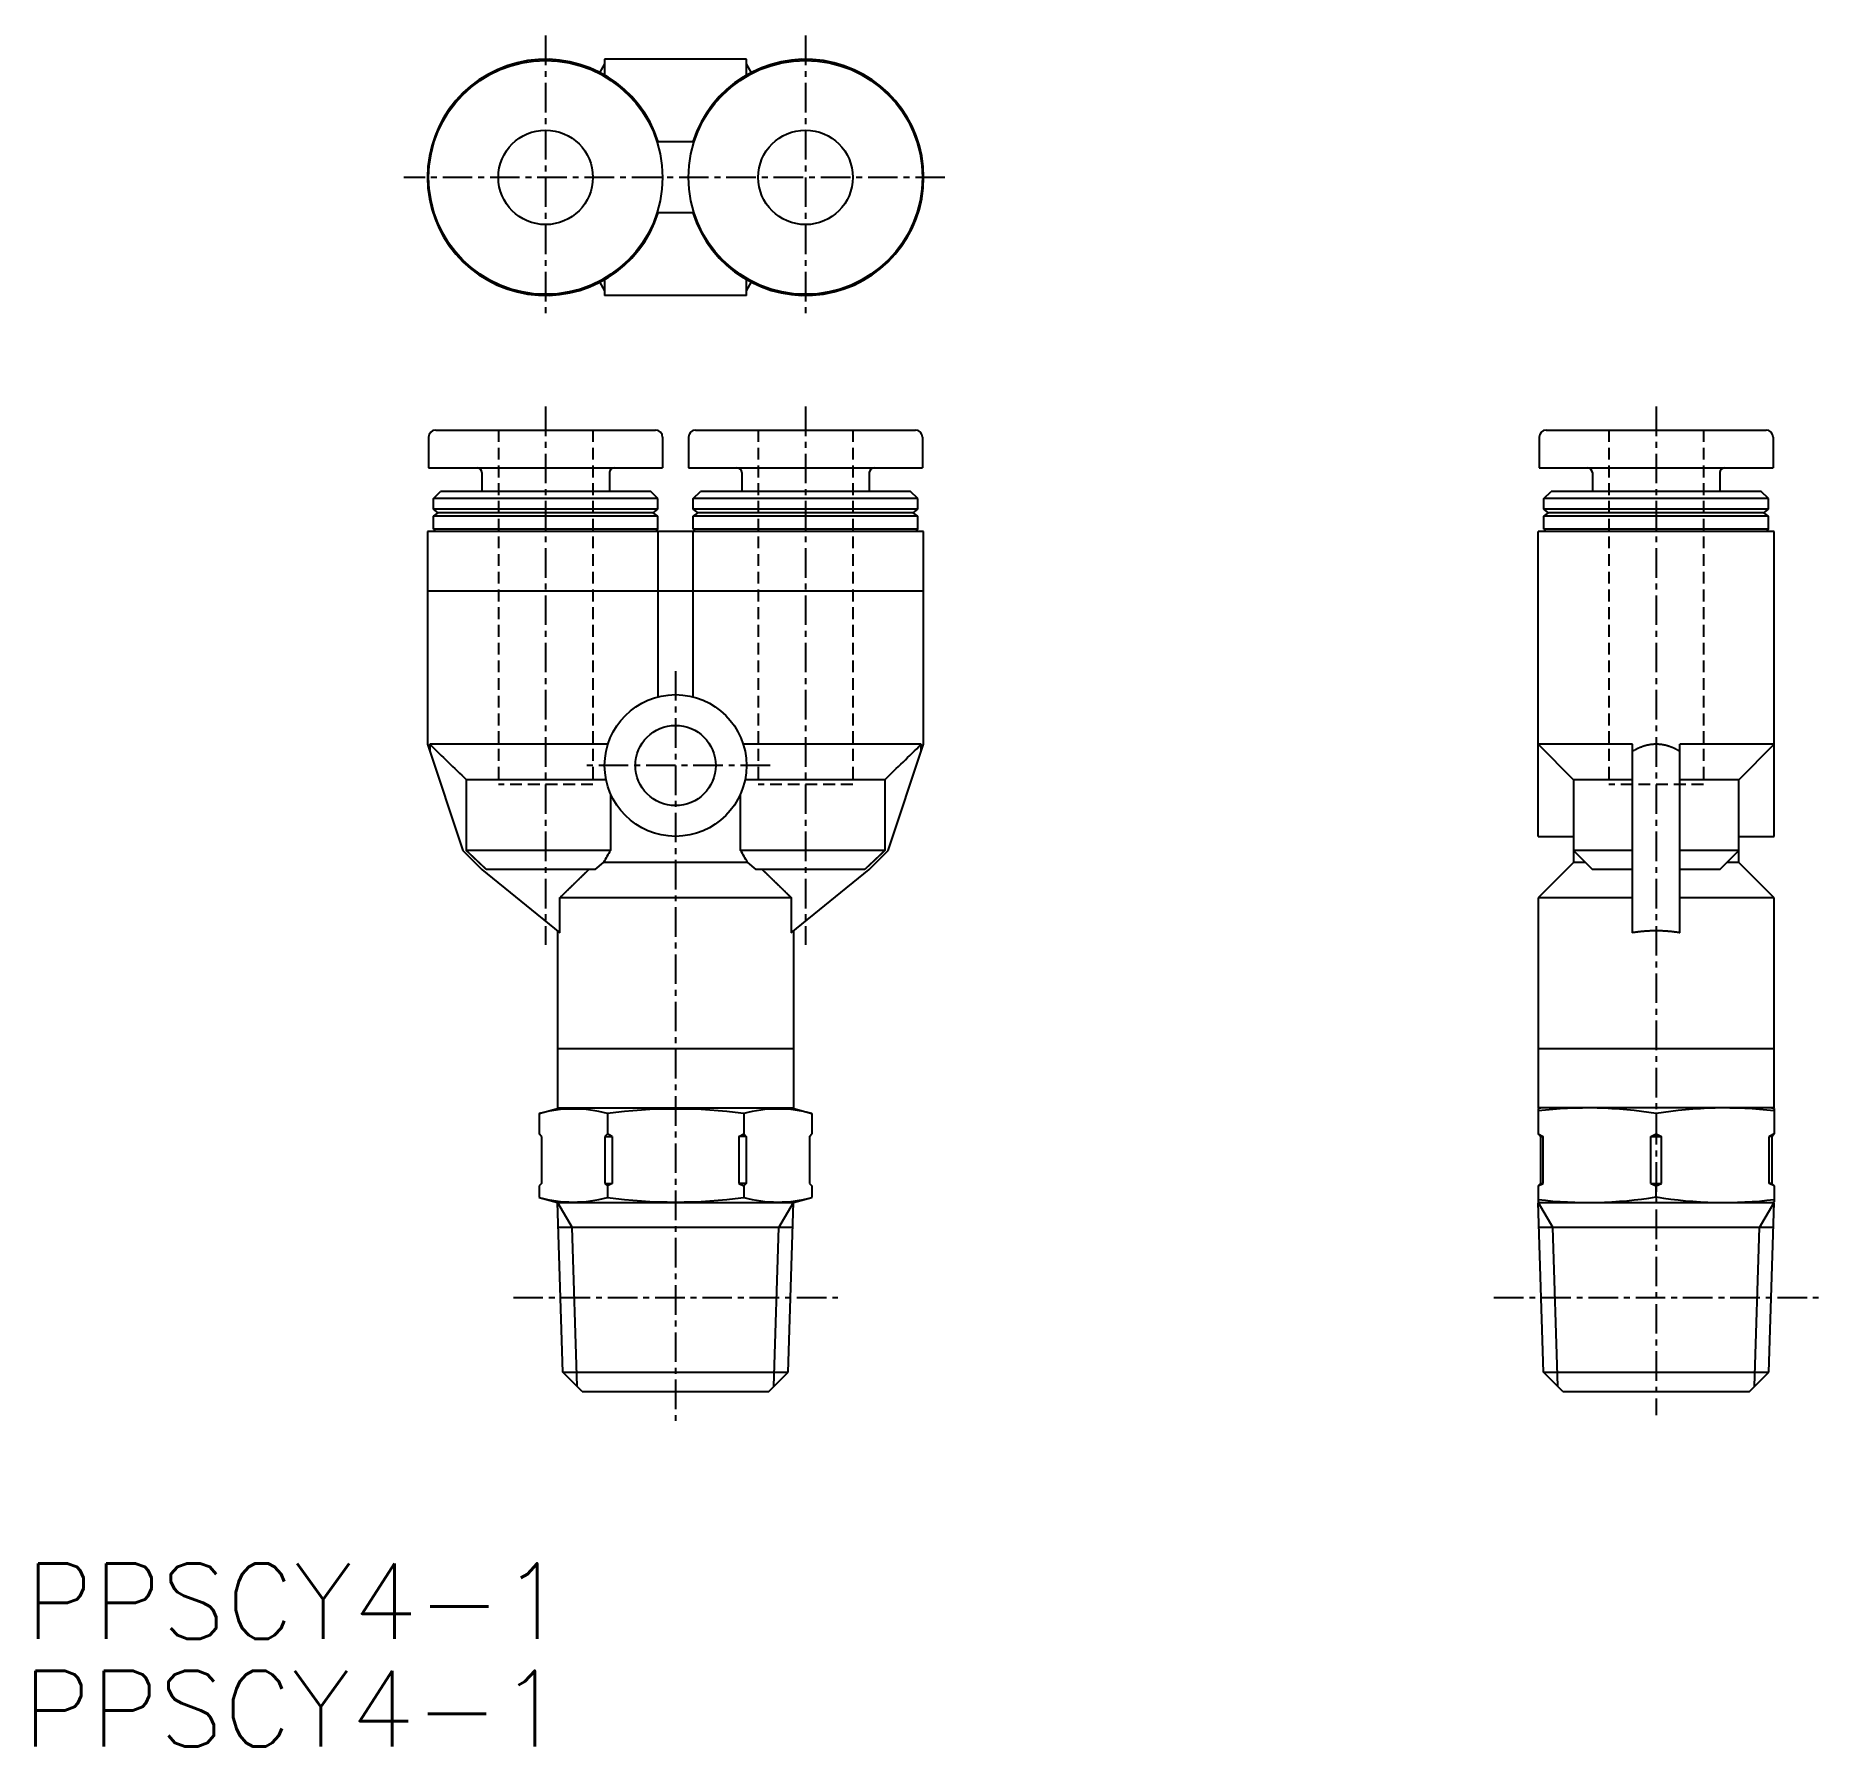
# Model space of a CAD drawing. Extents: x 9.1 to 84.6, y -15.2 to 57.2.
import ezdxf

# ---------------------------------------------------------------- set-up
doc = ezdxf.new("R2010")
doc.units = 0
doc.linetypes.add('CENTER', pattern=[2, 1.25, -0.25, 0.25, -0.25])
doc.linetypes.add('DASHED', pattern=[0.75, 0.5, -0.25])
doc.layers.get('0').update_dxf_attribs({"linetype": 'CONTINUOUS'})
doc.layers.add('CENTER', color=1, linetype='CENTER')
doc.styles.get("Standard").update_dxf_attribs({"font": 'txt.shx'})

msp = doc.modelspace()

# ---------------------------------------------------------------- linework, layer by layer
at = {"color": 7, "linetype": 'CONTINUOUS'}
for p, q in [((33.226, 55.999), (33.005, 55.616)), ((33.226, 56.195), (33.226, 55.525)), ((39.226, 56.195), (33.226, 56.195)), ((39.226, 55.525), (39.226, 56.195)), ((39.447, 55.616), (39.226, 55.999)), ((36.956, 52.695), (35.496, 52.695)), ((36.956, 49.695), (35.496, 49.695)), ((33.226, 46.865), (33.226, 46.195)), ((39.226, 46.195), (39.226, 46.865)), ((33.005, 46.774), (33.226, 46.391)), ((39.226, 46.195), (33.226, 46.195)), ((39.226, 46.391), (39.447, 46.774)), ((25.776, 40.195), (25.776, 38.895)), ((26.076, 40.495), (35.376, 40.495)), ((35.676, 40.195), (35.676, 38.895)), ((36.776, 40.195), (36.776, 38.895)), ((37.076, 40.495), (46.376, 40.495)), ((46.676, 40.195), (46.676, 38.895)), ((72.776, 40.195), (72.776, 38.895)), ((73.076, 40.495), (82.376, 40.495)), ((82.676, 40.195), (82.676, 38.895)), ((25.776, 38.895), (35.676, 38.895)), ((28.026, 38.695), (28.026, 37.895)), ((33.426, 38.695), (33.426, 37.895)), ((36.776, 38.895), (46.676, 38.895)), ((39.026, 38.695), (39.026, 37.895)), ((44.426, 38.695), (44.426, 37.895)), ((72.776, 38.895), (82.676, 38.895)), ((75.026, 38.695), (75.026, 37.895)), ((80.426, 38.695), (80.426, 37.895)), ((25.976, 37.595), (26.276, 37.895)), ((35.176, 37.895), (26.276, 37.895)), ((35.476, 37.595), (35.176, 37.895)), ((36.976, 37.595), (37.276, 37.895)), ((46.176, 37.895), (37.276, 37.895)), ((46.476, 37.595), (46.176, 37.895)), ((72.976, 37.595), (73.276, 37.895)), ((82.176, 37.895), (73.276, 37.895)), ((82.476, 37.595), (82.176, 37.895)), ((25.976, 37.145), (25.976, 37.595)), ((35.476, 37.595), (25.976, 37.595)), ((35.476, 37.145), (25.976, 37.145)), ((26.176, 36.995), (25.976, 37.145)), ((25.976, 36.845), (26.176, 36.995)), ((35.276, 36.995), (26.176, 36.995)), ((35.276, 36.995), (35.476, 37.145)), ((35.476, 36.845), (35.276, 36.995)), ((35.476, 37.145), (35.476, 37.595)), ((36.976, 37.145), (36.976, 37.595)), ((46.476, 37.595), (36.976, 37.595)), ((46.476, 37.145), (36.976, 37.145)), ((37.176, 36.995), (36.976, 37.145)), ((36.976, 36.845), (37.176, 36.995)), ((46.276, 36.995), (37.176, 36.995)), ((46.276, 36.995), (46.476, 37.145)), ((46.476, 36.845), (46.276, 36.995)), ((46.476, 37.145), (46.476, 37.595)), ((82.476, 37.595), (72.976, 37.595)), ((72.976, 37.145), (72.976, 37.595)), ((73.176, 36.995), (72.976, 37.145)), ((82.476, 37.145), (72.976, 37.145)), ((72.976, 36.845), (73.176, 36.995)), ((82.276, 36.995), (73.176, 36.995)), ((82.276, 36.995), (82.476, 37.145)), ((82.476, 36.845), (82.276, 36.995)), ((82.476, 37.145), (82.476, 37.595)), ((25.976, 36.295), (25.976, 36.845)), ((35.476, 36.845), (25.976, 36.845)), ((25.976, 36.295), (26.076, 36.195)), ((35.476, 36.295), (25.976, 36.295)), ((35.476, 36.295), (35.376, 36.195)), ((35.476, 36.295), (35.476, 36.845)), ((36.976, 36.295), (36.976, 36.845)), ((46.476, 36.845), (36.976, 36.845)), ((36.976, 36.295), (37.076, 36.195)), ((46.476, 36.295), (36.976, 36.295)), ((46.476, 36.295), (46.376, 36.195)), ((46.476, 36.295), (46.476, 36.845)), ((82.476, 36.845), (72.976, 36.845)), ((72.976, 36.295), (72.976, 36.845)), ((82.476, 36.295), (72.976, 36.295)), ((72.976, 36.295), (73.076, 36.195)), ((82.476, 36.295), (82.376, 36.195)), ((82.476, 36.295), (82.476, 36.845)), ((25.726, 36.195), (25.726, 27.195)), ((46.726, 36.195), (25.726, 36.195)), ((35.496, 29.205), (35.496, 36.195)), ((36.956, 36.195), (36.956, 29.205)), ((46.726, 27.195), (46.726, 36.195)), ((82.726, 36.195), (72.726, 36.195)), ((72.726, 23.295), (72.726, 36.195)), ((82.726, 23.295), (82.726, 36.195)), ((25.726, 33.695), (46.726, 33.695)), ((25.726, 27.195), (27.226, 22.695)), ((33.364, 27.195), (25.827, 27.195)), ((25.827, 27.195), (25.827, 26.892)), ((46.625, 27.195), (39.088, 27.195)), ((45.226, 22.695), (46.726, 27.195)), ((46.625, 26.892), (46.625, 27.195)), ((76.726, 27.195), (72.726, 27.195)), ((72.726, 27.195), (74.226, 25.695)), ((76.726, 19.213), (76.726, 27.195)), ((82.726, 27.195), (78.726, 27.195)), ((78.726, 19.213), (78.726, 27.195)), ((81.226, 25.695), (82.726, 27.195)), ((33.287, 25.695), (27.372, 25.695)), ((27.372, 22.695), (27.372, 25.695)), ((45.08, 25.695), (39.165, 25.695)), ((45.08, 25.695), (45.08, 22.695)), ((76.726, 25.695), (74.226, 25.695)), ((74.226, 25.695), (74.226, 22.195)), ((81.226, 25.695), (78.726, 25.695)), ((81.226, 22.195), (81.226, 25.695)), ((33.476, 25.096), (33.476, 22.695)), ((38.976, 22.695), (38.976, 25.096)), ((27.226, 22.695), (28.026, 21.895)), ((33.476, 22.695), (27.372, 22.695)), ((45.08, 22.695), (38.976, 22.695)), ((44.426, 21.895), (45.226, 22.695)), ((72.726, 23.295), (74.226, 23.295)), ((74.226, 22.695), (75.026, 21.895)), ((76.726, 22.695), (74.226, 22.695)), ((81.226, 22.695), (78.726, 22.695)), ((80.426, 21.895), (81.226, 22.695)), ((81.226, 23.295), (82.726, 23.295)), ((28.026, 21.895), (31.327, 19.213)), ((32.826, 21.895), (28.218, 21.895)), ((32.826, 21.895), (33.181, 22.195)), ((39.272, 22.195), (33.181, 22.195)), ((39.272, 22.195), (39.626, 21.895)), ((44.234, 21.895), (39.626, 21.895)), ((41.125, 19.213), (44.426, 21.895)), ((74.226, 22.195), (72.726, 20.695)), ((74.726, 22.195), (74.226, 22.195)), ((76.726, 21.895), (75.026, 21.895)), ((80.426, 21.895), (78.726, 21.895)), ((81.226, 22.195), (80.726, 22.195)), ((82.726, 20.695), (81.226, 22.195)), ((31.327, 19.213), (31.327, 20.695)), ((41.125, 20.695), (31.327, 20.695)), ((41.125, 20.695), (41.125, 19.213)), ((72.726, 20.695), (72.726, 11.795)), ((76.726, 20.695), (72.726, 20.695)), ((82.726, 20.695), (78.726, 20.695)), ((82.726, 11.795), (82.726, 20.695)), ((31.226, 19.295), (31.226, 11.795)), ((41.226, 11.795), (41.226, 19.295)), ((41.226, 14.295), (31.226, 14.295)), ((82.726, 14.295), (72.726, 14.295)), ((30.453, 11.561), (31.326, 11.795)), ((30.453, 11.561), (30.453, 10.695)), ((31.226, 11.795), (41.226, 11.795)), ((33.339, 11.561), (33.339, 10.695)), ((39.113, 11.561), (39.113, 10.695)), ((41.126, 11.795), (42, 11.561)), ((42, 11.561), (42, 10.695)), ((72.726, 11.768), (72.826, 11.795)), ((82.726, 11.795), (72.726, 11.795)), ((72.726, 11.768), (72.726, 10.695)), ((77.726, 11.561), (77.726, 10.695)), ((82.626, 11.795), (82.726, 11.768)), ((82.726, 11.768), (82.726, 10.695)), ((30.553, 10.595), (30.453, 10.695)), ((30.553, 10.595), (30.553, 8.595)), ((33.339, 10.695), (33.237, 10.595)), ((33.237, 10.595), (33.237, 8.595)), ((33.237, 10.595), (33.545, 10.595)), ((33.545, 10.595), (33.339, 10.695)), ((33.545, 10.595), (33.545, 8.595)), ((38.907, 10.595), (39.113, 10.695)), ((39.216, 10.595), (38.907, 10.595)), ((38.907, 10.595), (38.907, 8.595)), ((39.113, 10.695), (39.216, 10.595)), ((39.216, 10.595), (39.216, 8.595)), ((41.9, 10.595), (42, 10.695)), ((41.9, 10.595), (41.9, 8.595)), ((72.726, 10.695), (72.947, 10.595)), ((72.826, 10.595), (72.726, 10.695)), ((72.826, 10.595), (72.826, 8.595)), ((72.826, 10.595), (72.947, 10.595)), ((72.947, 8.595), (72.947, 10.595)), ((77.505, 10.595), (77.726, 10.695)), ((77.505, 10.595), (77.947, 10.595)), ((77.505, 8.595), (77.505, 10.595)), ((77.726, 10.695), (77.947, 10.595)), ((77.947, 8.595), (77.947, 10.595)), ((82.726, 10.695), (82.505, 10.595)), ((82.626, 10.595), (82.505, 10.595)), ((82.505, 8.595), (82.505, 10.595)), ((82.626, 10.595), (82.726, 10.695)), ((82.626, 10.595), (82.626, 8.595)), ((30.553, 8.595), (30.453, 8.495)), ((30.453, 8.495), (30.453, 8.005)), ((33.237, 8.595), (33.339, 8.495)), ((33.237, 8.595), (33.545, 8.595)), ((33.545, 8.595), (33.339, 8.495)), ((33.339, 8.495), (33.339, 8.005)), ((39.216, 8.595), (38.907, 8.595)), ((38.907, 8.595), (39.113, 8.495)), ((39.216, 8.595), (39.113, 8.495)), ((39.113, 8.495), (39.113, 8.005)), ((41.9, 8.595), (42, 8.495)), ((42, 8.495), (42, 8.005)), ((72.726, 8.495), (72.947, 8.595)), ((72.826, 8.595), (72.726, 8.495)), ((72.726, 8.495), (72.726, 7.822)), ((72.826, 8.595), (72.947, 8.595)), ((77.505, 8.595), (77.947, 8.595)), ((77.505, 8.595), (77.726, 8.495)), ((77.726, 8.495), (77.947, 8.595)), ((77.726, 8.029), (77.726, 8.495)), ((82.726, 8.495), (82.505, 8.595)), ((82.626, 8.595), (82.505, 8.595)), ((82.626, 8.595), (82.726, 8.495)), ((82.726, 8.495), (82.726, 7.822)), ((30.453, 8.005), (31.236, 7.795)), ((31.461, 0.61), (31.236, 7.795)), ((31.236, 7.795), (41.216, 7.795)), ((40.991, 0.61), (41.216, 7.795)), ((41.216, 7.795), (42, 8.005)), ((72.726, 7.822), (72.826, 7.795)), ((72.736, 7.795), (82.716, 7.795)), ((72.961, 0.61), (72.736, 7.795)), ((82.491, 0.61), (82.716, 7.795)), ((82.626, 7.795), (82.726, 7.822)), ((41.183, 6.731), (31.269, 6.731)), ((82.683, 6.731), (72.769, 6.731)), ((32.276, -0.205), (31.461, 0.61)), ((31.461, 0.61), (40.991, 0.61)), ((40.176, -0.205), (40.991, 0.61)), ((72.961, 0.61), (82.491, 0.61)), ((73.776, -0.205), (72.961, 0.61)), ((81.676, -0.205), (82.491, 0.61)), ((32.276, -0.205), (40.176, -0.205)), ((73.776, -0.205), (81.676, -0.205))]:
    msp.add_line(p, q, dxfattribs=at)
at = {"color": 3, "linetype": 'DASHED'}
for p, q in [((28.726, 40.495), (28.726, 25.495)), ((32.726, 40.495), (32.726, 25.495)), ((39.726, 40.495), (39.726, 25.495)), ((43.726, 40.495), (43.726, 25.495)), ((75.726, 40.495), (75.726, 25.495)), ((79.726, 40.495), (79.726, 25.495)), ((32.726, 25.495), (28.726, 25.495)), ((43.726, 25.495), (39.726, 25.495)), ((79.726, 25.495), (75.726, 25.495))]:
    msp.add_line(p, q, dxfattribs=at)
at = {"color": 3, "linetype": 'CONTINUOUS'}
for p, q in [((31.236, 7.795), (31.85, 6.731)), ((40.602, 6.731), (41.216, 7.795)), ((72.736, 7.795), (73.35, 6.731)), ((82.102, 6.731), (82.716, 7.795)), ((32.06, 0.011), (31.85, 6.731)), ((40.392, 0.011), (40.602, 6.731)), ((73.56, 0.011), (73.35, 6.731)), ((81.892, 0.011), (82.102, 6.731))]:
    msp.add_line(p, q, dxfattribs=at)
at = {"color": 7, "linetype": 'CONTINUOUS'}
for points in [[(78.726, 26.892, 0), (78.711, 26.901, 0), (78.695, 26.91, 0), (78.68, 26.919, 0), (78.664, 26.928, 0), (78.649, 26.937, 0), (78.633, 26.946, 0), (78.618, 26.954, 0), (78.603, 26.963, 0), (78.587, 26.971, 0), (78.572, 26.979, 0), (78.556, 26.987, 0), (78.54, 26.995, 0), (78.525, 27.002, 0), (78.509, 27.01, 0), (78.494, 27.017, 0), (78.478, 27.024, 0), (78.463, 27.031, 0), (78.447, 27.038, 0), (78.432, 27.045, 0), (78.416, 27.051, 0), (78.4, 27.058, 0), (78.385, 27.064, 0), (78.369, 27.07, 0), (78.354, 27.076, 0), (78.338, 27.082, 0), (78.322, 27.088, 0), (78.307, 27.093, 0), (78.291, 27.099, 0), (78.275, 27.104, 0), (78.26, 27.109, 0), (78.244, 27.114, 0), (78.229, 27.119, 0), (78.213, 27.124, 0), (78.197, 27.128, 0), (78.182, 27.133, 0), (78.166, 27.137, 0), (78.15, 27.141, 0), (78.135, 27.145, 0), (78.119, 27.149, 0), (78.103, 27.152, 0), (78.088, 27.156, 0), (78.072, 27.159, 0), (78.056, 27.162, 0), (78.04, 27.165, 0), (78.025, 27.168, 0), (78.009, 27.171, 0), (77.993, 27.174, 0), (77.978, 27.176, 0), (77.962, 27.178, 0), (77.946, 27.18, 0), (77.93, 27.182, 0), (77.915, 27.184, 0), (77.899, 27.186, 0), (77.883, 27.188, 0), (77.868, 27.189, 0), (77.852, 27.19, 0), (77.836, 27.191, 0), (77.82, 27.192, 0), (77.805, 27.193, 0), (77.789, 27.194, 0), (77.773, 27.194, 0), (77.757, 27.195, 0), (77.742, 27.195, 0), (77.726, 27.195, 0), (77.71, 27.195, 0), (77.695, 27.195, 0), (77.679, 27.194, 0), (77.663, 27.194, 0), (77.647, 27.193, 0), (77.632, 27.192, 0), (77.616, 27.191, 0), (77.6, 27.19, 0), (77.585, 27.189, 0), (77.569, 27.188, 0), (77.553, 27.186, 0), (77.537, 27.184, 0), (77.522, 27.182, 0), (77.506, 27.18, 0), (77.49, 27.178, 0), (77.475, 27.176, 0), (77.459, 27.174, 0), (77.443, 27.171, 0), (77.427, 27.168, 0), (77.412, 27.165, 0), (77.396, 27.162, 0), (77.38, 27.159, 0), (77.365, 27.156, 0), (77.349, 27.152, 0), (77.333, 27.149, 0), (77.317, 27.145, 0), (77.302, 27.141, 0), (77.286, 27.137, 0), (77.27, 27.133, 0), (77.255, 27.128, 0), (77.239, 27.124, 0), (77.224, 27.119, 0), (77.208, 27.114, 0), (77.192, 27.109, 0), (77.177, 27.104, 0), (77.161, 27.099, 0), (77.145, 27.093, 0), (77.13, 27.088, 0), (77.114, 27.082, 0), (77.099, 27.076, 0), (77.083, 27.07, 0), (77.067, 27.064, 0), (77.052, 27.058, 0), (77.036, 27.051, 0), (77.02, 27.045, 0), (77.005, 27.038, 0), (76.989, 27.031, 0), (76.974, 27.024, 0), (76.958, 27.017, 0), (76.943, 27.01, 0), (76.927, 27.002, 0), (76.912, 26.995, 0), (76.896, 26.987, 0), (76.881, 26.979, 0), (76.865, 26.971, 0), (76.85, 26.963, 0), (76.834, 26.954, 0), (76.819, 26.946, 0), (76.803, 26.937, 0), (76.788, 26.928, 0), (76.772, 26.919, 0), (76.757, 26.91, 0), (76.742, 26.901, 0), (76.726, 26.892, 0)], [(78.726, 19.213, 0), (78.711, 19.215, 0), (78.695, 19.218, 0), (78.68, 19.22, 0), (78.664, 19.223, 0), (78.649, 19.225, 0), (78.633, 19.227, 0), (78.618, 19.23, 0), (78.603, 19.232, 0), (78.587, 19.234, 0), (78.572, 19.236, 0), (78.556, 19.239, 0), (78.54, 19.241, 0), (78.525, 19.243, 0), (78.509, 19.245, 0), (78.494, 19.247, 0), (78.478, 19.249, 0), (78.463, 19.251, 0), (78.447, 19.253, 0), (78.432, 19.254, 0), (78.416, 19.256, 0), (78.4, 19.258, 0), (78.385, 19.259, 0), (78.369, 19.261, 0), (78.354, 19.263, 0), (78.338, 19.264, 0), (78.322, 19.266, 0), (78.307, 19.267, 0), (78.291, 19.269, 0), (78.275, 19.27, 0), (78.26, 19.272, 0), (78.244, 19.273, 0), (78.229, 19.274, 0), (78.213, 19.276, 0), (78.197, 19.277, 0), (78.182, 19.278, 0), (78.166, 19.279, 0), (78.15, 19.28, 0), (78.135, 19.281, 0), (78.119, 19.282, 0), (78.103, 19.283, 0), (78.088, 19.284, 0), (78.072, 19.285, 0), (78.056, 19.286, 0), (78.04, 19.287, 0), (78.025, 19.288, 0), (78.009, 19.288, 0), (77.993, 19.289, 0), (77.978, 19.29, 0), (77.962, 19.29, 0), (77.946, 19.291, 0), (77.93, 19.292, 0), (77.915, 19.292, 0), (77.899, 19.293, 0), (77.883, 19.293, 0), (77.868, 19.293, 0), (77.852, 19.294, 0), (77.836, 19.294, 0), (77.82, 19.294, 0), (77.805, 19.294, 0), (77.789, 19.295, 0), (77.773, 19.295, 0), (77.757, 19.295, 0), (77.742, 19.295, 0), (77.726, 19.295, 0), (77.71, 19.295, 0), (77.695, 19.295, 0), (77.679, 19.295, 0), (77.663, 19.295, 0), (77.647, 19.294, 0), (77.632, 19.294, 0), (77.616, 19.294, 0), (77.6, 19.294, 0), (77.585, 19.293, 0), (77.569, 19.293, 0), (77.553, 19.293, 0), (77.537, 19.292, 0), (77.522, 19.292, 0), (77.506, 19.291, 0), (77.49, 19.29, 0), (77.475, 19.29, 0), (77.459, 19.289, 0), (77.443, 19.288, 0), (77.427, 19.288, 0), (77.412, 19.287, 0), (77.396, 19.286, 0), (77.38, 19.285, 0), (77.365, 19.284, 0), (77.349, 19.283, 0), (77.333, 19.282, 0), (77.317, 19.281, 0), (77.302, 19.28, 0), (77.286, 19.279, 0), (77.27, 19.278, 0), (77.255, 19.277, 0), (77.239, 19.276, 0), (77.224, 19.274, 0), (77.208, 19.273, 0), (77.192, 19.272, 0), (77.177, 19.27, 0), (77.161, 19.269, 0), (77.145, 19.267, 0), (77.13, 19.266, 0), (77.114, 19.264, 0), (77.099, 19.263, 0), (77.083, 19.261, 0), (77.067, 19.259, 0), (77.052, 19.258, 0), (77.036, 19.256, 0), (77.02, 19.254, 0), (77.005, 19.253, 0), (76.989, 19.251, 0), (76.974, 19.249, 0), (76.958, 19.247, 0), (76.943, 19.245, 0), (76.927, 19.243, 0), (76.912, 19.241, 0), (76.896, 19.239, 0), (76.881, 19.236, 0), (76.865, 19.234, 0), (76.85, 19.232, 0), (76.834, 19.23, 0), (76.819, 19.227, 0), (76.803, 19.225, 0), (76.788, 19.223, 0), (76.772, 19.22, 0), (76.757, 19.218, 0), (76.742, 19.215, 0), (76.726, 19.213, 0)]]:
    msp.add_polyline3d(points, dxfattribs=at)
at = {"color": 7}
for points in [[(28.218, 21.895, 0), (28.213, 21.9, 0), (28.207, 21.905, 0), (28.202, 21.91, 0), (28.197, 21.915, 0), (28.191, 21.92, 0), (28.186, 21.925, 0), (28.181, 21.93, 0), (28.175, 21.935, 0), (28.17, 21.94, 0), (28.165, 21.945, 0), (28.159, 21.95, 0), (28.154, 21.955, 0), (28.148, 21.96, 0), (28.143, 21.965, 0), (28.138, 21.97, 0), (28.132, 21.975, 0), (28.127, 21.98, 0), (28.122, 21.985, 0), (28.116, 21.99, 0), (28.111, 21.995, 0), (28.106, 22, 0), (28.1, 22.005, 0), (28.095, 22.01, 0), (28.09, 22.015, 0), (28.084, 22.02, 0), (28.079, 22.025, 0), (28.073, 22.03, 0), (28.068, 22.035, 0), (28.063, 22.04, 0), (28.058, 22.045, 0), (28.052, 22.05, 0), (28.047, 22.055, 0), (28.041, 22.06, 0), (28.036, 22.065, 0), (28.031, 22.07, 0), (28.025, 22.075, 0), (28.02, 22.08, 0), (28.015, 22.085, 0), (28.009, 22.09, 0), (28.004, 22.095, 0), (27.999, 22.1, 0), (27.993, 22.105, 0), (27.988, 22.11, 0), (27.983, 22.115, 0), (27.977, 22.12, 0), (27.972, 22.125, 0), (27.967, 22.13, 0), (27.961, 22.135, 0), (27.956, 22.14, 0), (27.951, 22.145, 0), (27.945, 22.15, 0), (27.94, 22.155, 0), (27.935, 22.16, 0), (27.929, 22.165, 0), (27.924, 22.17, 0), (27.919, 22.175, 0), (27.913, 22.18, 0), (27.908, 22.185, 0), (27.903, 22.19, 0), (27.897, 22.195, 0), (27.892, 22.2, 0), (27.887, 22.205, 0), (27.881, 22.21, 0), (27.876, 22.215, 0), (27.871, 22.22, 0), (27.865, 22.226, 0), (27.86, 22.23, 0), (27.855, 22.235, 0), (27.849, 22.241, 0), (27.844, 22.246, 0), (27.839, 22.251, 0), (27.833, 22.256, 0), (27.828, 22.261, 0), (27.823, 22.266, 0), (27.817, 22.271, 0), (27.812, 22.276, 0), (27.807, 22.281, 0), (27.802, 22.286, 0), (27.796, 22.291, 0), (27.791, 22.296, 0), (27.785, 22.301, 0), (27.78, 22.306, 0), (27.775, 22.311, 0), (27.77, 22.316, 0), (27.764, 22.321, 0), (27.759, 22.326, 0), (27.754, 22.331, 0), (27.748, 22.336, 0), (27.743, 22.341, 0), (27.738, 22.346, 0), (27.732, 22.351, 0), (27.727, 22.356, 0), (27.722, 22.361, 0), (27.716, 22.366, 0), (27.711, 22.371, 0), (27.706, 22.376, 0), (27.7, 22.381, 0), (27.695, 22.387, 0), (27.69, 22.392, 0), (27.684, 22.397, 0), (27.679, 22.402, 0), (27.674, 22.407, 0), (27.669, 22.412, 0), (27.663, 22.417, 0), (27.658, 22.422, 0), (27.653, 22.427, 0), (27.647, 22.432, 0), (27.642, 22.437, 0), (27.637, 22.442, 0), (27.631, 22.447, 0), (27.626, 22.452, 0), (27.621, 22.457, 0), (27.616, 22.462, 0), (27.61, 22.467, 0), (27.605, 22.472, 0), (27.6, 22.477, 0), (27.594, 22.482, 0), (27.589, 22.487, 0), (27.584, 22.492, 0), (27.578, 22.497, 0), (27.573, 22.503, 0), (27.568, 22.508, 0), (27.562, 22.513, 0), (27.557, 22.518, 0), (27.552, 22.523, 0), (27.547, 22.528, 0), (27.541, 22.533, 0), (27.536, 22.538, 0), (27.531, 22.543, 0), (27.525, 22.548, 0), (27.52, 22.553, 0), (27.515, 22.558, 0), (27.509, 22.563, 0), (27.504, 22.568, 0), (27.499, 22.573, 0), (27.494, 22.578, 0), (27.488, 22.584, 0), (27.483, 22.588, 0), (27.478, 22.594, 0), (27.472, 22.599, 0), (27.467, 22.604, 0), (27.462, 22.609, 0), (27.457, 22.614, 0), (27.451, 22.619, 0), (27.446, 22.624, 0), (27.441, 22.629, 0), (27.435, 22.634, 0), (27.43, 22.639, 0), (27.425, 22.644, 0), (27.419, 22.649, 0), (27.414, 22.654, 0), (27.409, 22.66, 0), (27.404, 22.665, 0), (27.398, 22.67, 0), (27.393, 22.675, 0), (27.388, 22.68, 0), (27.383, 22.685, 0), (27.377, 22.69, 0), (27.372, 22.695, 0)], [(45.08, 22.695, 0), (45.075, 22.69, 0), (45.07, 22.685, 0), (45.064, 22.68, 0), (45.059, 22.675, 0), (45.054, 22.67, 0), (45.048, 22.665, 0), (45.043, 22.66, 0), (45.038, 22.654, 0), (45.033, 22.649, 0), (45.027, 22.644, 0), (45.022, 22.639, 0), (45.017, 22.634, 0), (45.011, 22.629, 0), (45.006, 22.624, 0), (45.001, 22.619, 0), (44.996, 22.614, 0), (44.99, 22.609, 0), (44.985, 22.604, 0), (44.98, 22.599, 0), (44.974, 22.594, 0), (44.969, 22.588, 0), (44.964, 22.584, 0), (44.959, 22.578, 0), (44.953, 22.573, 0), (44.948, 22.568, 0), (44.943, 22.563, 0), (44.937, 22.558, 0), (44.932, 22.553, 0), (44.927, 22.548, 0), (44.922, 22.543, 0), (44.916, 22.538, 0), (44.911, 22.533, 0), (44.906, 22.528, 0), (44.9, 22.523, 0), (44.895, 22.518, 0), (44.89, 22.513, 0), (44.884, 22.508, 0), (44.879, 22.503, 0), (44.874, 22.497, 0), (44.868, 22.492, 0), (44.863, 22.487, 0), (44.858, 22.482, 0), (44.853, 22.477, 0), (44.847, 22.472, 0), (44.842, 22.467, 0), (44.837, 22.462, 0), (44.831, 22.457, 0), (44.826, 22.452, 0), (44.821, 22.447, 0), (44.815, 22.442, 0), (44.81, 22.437, 0), (44.805, 22.432, 0), (44.8, 22.427, 0), (44.794, 22.422, 0), (44.789, 22.417, 0), (44.784, 22.412, 0), (44.778, 22.407, 0), (44.773, 22.402, 0), (44.768, 22.397, 0), (44.762, 22.392, 0), (44.757, 22.387, 0), (44.752, 22.381, 0), (44.746, 22.376, 0), (44.741, 22.371, 0), (44.736, 22.366, 0), (44.73, 22.361, 0), (44.725, 22.356, 0), (44.72, 22.351, 0), (44.715, 22.346, 0), (44.709, 22.341, 0), (44.704, 22.336, 0), (44.699, 22.331, 0), (44.693, 22.326, 0), (44.688, 22.321, 0), (44.683, 22.316, 0), (44.677, 22.311, 0), (44.672, 22.306, 0), (44.667, 22.301, 0), (44.661, 22.296, 0), (44.656, 22.291, 0), (44.651, 22.286, 0), (44.645, 22.281, 0), (44.64, 22.276, 0), (44.635, 22.271, 0), (44.629, 22.266, 0), (44.624, 22.261, 0), (44.619, 22.256, 0), (44.613, 22.251, 0), (44.608, 22.246, 0), (44.603, 22.241, 0), (44.597, 22.235, 0), (44.592, 22.23, 0), (44.587, 22.226, 0), (44.581, 22.22, 0), (44.576, 22.215, 0), (44.571, 22.21, 0), (44.565, 22.205, 0), (44.56, 22.2, 0), (44.555, 22.195, 0), (44.549, 22.19, 0), (44.544, 22.185, 0), (44.539, 22.18, 0), (44.533, 22.175, 0), (44.528, 22.17, 0), (44.523, 22.165, 0), (44.517, 22.16, 0), (44.512, 22.155, 0), (44.507, 22.15, 0), (44.501, 22.145, 0), (44.496, 22.14, 0), (44.491, 22.135, 0), (44.485, 22.13, 0), (44.48, 22.125, 0), (44.475, 22.12, 0), (44.469, 22.115, 0), (44.464, 22.11, 0), (44.459, 22.105, 0), (44.453, 22.1, 0), (44.448, 22.095, 0), (44.443, 22.09, 0), (44.437, 22.085, 0), (44.432, 22.08, 0), (44.427, 22.075, 0), (44.421, 22.07, 0), (44.416, 22.065, 0), (44.411, 22.06, 0), (44.405, 22.055, 0), (44.4, 22.05, 0), (44.395, 22.045, 0), (44.389, 22.04, 0), (44.384, 22.035, 0), (44.379, 22.03, 0), (44.373, 22.025, 0), (44.368, 22.02, 0), (44.362, 22.015, 0), (44.357, 22.01, 0), (44.352, 22.005, 0), (44.346, 22, 0), (44.341, 21.995, 0), (44.336, 21.99, 0), (44.331, 21.985, 0), (44.325, 21.98, 0), (44.32, 21.975, 0), (44.314, 21.97, 0), (44.309, 21.965, 0), (44.304, 21.96, 0), (44.298, 21.955, 0), (44.293, 21.95, 0), (44.288, 21.945, 0), (44.282, 21.94, 0), (44.277, 21.935, 0), (44.272, 21.93, 0), (44.266, 21.925, 0), (44.261, 21.92, 0), (44.255, 21.915, 0), (44.25, 21.91, 0), (44.245, 21.905, 0), (44.239, 21.9, 0), (44.234, 21.895, 0)], [(31.327, 20.695, 0), (31.335, 20.703, 0), (31.343, 20.71, 0), (31.35, 20.718, 0), (31.358, 20.725, 0), (31.366, 20.733, 0), (31.373, 20.74, 0), (31.381, 20.748, 0), (31.389, 20.756, 0), (31.397, 20.763, 0), (31.404, 20.771, 0), (31.412, 20.778, 0), (31.42, 20.786, 0), (31.427, 20.793, 0), (31.435, 20.801, 0), (31.443, 20.809, 0), (31.451, 20.816, 0), (31.459, 20.824, 0), (31.466, 20.831, 0), (31.474, 20.839, 0), (31.482, 20.846, 0), (31.489, 20.854, 0), (31.497, 20.861, 0), (31.505, 20.869, 0), (31.513, 20.877, 0), (31.52, 20.884, 0), (31.528, 20.892, 0), (31.536, 20.899, 0), (31.544, 20.907, 0), (31.551, 20.915, 0), (31.559, 20.922, 0), (31.567, 20.93, 0), (31.575, 20.937, 0), (31.582, 20.945, 0), (31.59, 20.952, 0), (31.598, 20.96, 0), (31.605, 20.968, 0), (31.613, 20.975, 0), (31.621, 20.983, 0), (31.629, 20.99, 0), (31.636, 20.998, 0), (31.644, 21.005, 0), (31.652, 21.013, 0), (31.66, 21.02, 0), (31.667, 21.028, 0), (31.675, 21.035, 0), (31.683, 21.043, 0), (31.691, 21.051, 0), (31.698, 21.058, 0), (31.706, 21.066, 0), (31.714, 21.073, 0), (31.722, 21.081, 0), (31.729, 21.088, 0), (31.737, 21.096, 0), (31.745, 21.104, 0), (31.753, 21.111, 0), (31.76, 21.119, 0), (31.768, 21.126, 0), (31.776, 21.134, 0), (31.784, 21.141, 0), (31.791, 21.149, 0), (31.799, 21.156, 0), (31.807, 21.164, 0), (31.814, 21.172, 0), (31.822, 21.179, 0), (31.83, 21.187, 0), (31.838, 21.194, 0), (31.846, 21.202, 0), (31.853, 21.209, 0), (31.861, 21.217, 0), (31.869, 21.224, 0), (31.877, 21.232, 0), (31.884, 21.239, 0), (31.892, 21.247, 0), (31.9, 21.255, 0), (31.907, 21.262, 0), (31.915, 21.27, 0), (31.923, 21.277, 0), (31.931, 21.285, 0), (31.939, 21.292, 0), (31.946, 21.3, 0), (31.954, 21.307, 0), (31.962, 21.315, 0), (31.97, 21.323, 0), (31.977, 21.33, 0), (31.985, 21.338, 0), (31.993, 21.345, 0), (32.001, 21.353, 0), (32.008, 21.36, 0), (32.016, 21.368, 0), (32.024, 21.375, 0), (32.032, 21.383, 0), (32.039, 21.39, 0), (32.047, 21.398, 0), (32.055, 21.405, 0), (32.063, 21.413, 0), (32.07, 21.421, 0), (32.078, 21.428, 0), (32.086, 21.436, 0), (32.094, 21.443, 0), (32.101, 21.451, 0), (32.109, 21.458, 0), (32.117, 21.466, 0), (32.125, 21.473, 0), (32.133, 21.481, 0), (32.14, 21.488, 0), (32.148, 21.496, 0), (32.156, 21.503, 0), (32.163, 21.511, 0), (32.171, 21.519, 0), (32.179, 21.526, 0), (32.187, 21.534, 0), (32.195, 21.541, 0), (32.202, 21.549, 0), (32.21, 21.556, 0), (32.218, 21.564, 0), (32.226, 21.571, 0), (32.233, 21.579, 0), (32.241, 21.586, 0), (32.249, 21.594, 0), (32.257, 21.602, 0), (32.264, 21.609, 0), (32.272, 21.616, 0), (32.28, 21.624, 0), (32.288, 21.632, 0), (32.296, 21.639, 0), (32.303, 21.647, 0), (32.311, 21.654, 0), (32.319, 21.662, 0), (32.327, 21.669, 0), (32.334, 21.677, 0), (32.342, 21.684, 0), (32.35, 21.692, 0), (32.358, 21.699, 0), (32.365, 21.707, 0), (32.373, 21.714, 0), (32.381, 21.722, 0), (32.389, 21.73, 0), (32.397, 21.737, 0), (32.404, 21.744, 0), (32.412, 21.752, 0), (32.42, 21.76, 0), (32.428, 21.767, 0), (32.435, 21.775, 0), (32.443, 21.782, 0), (32.451, 21.79, 0), (32.459, 21.797, 0), (32.467, 21.805, 0), (32.474, 21.812, 0), (32.482, 21.82, 0), (32.49, 21.827, 0), (32.498, 21.835, 0), (32.505, 21.842, 0), (32.513, 21.85, 0), (32.521, 21.857, 0), (32.529, 21.865, 0), (32.537, 21.872, 0), (32.544, 21.88, 0), (32.552, 21.887, 0), (32.56, 21.895, 0)], [(39.892, 21.895, 0), (39.9, 21.887, 0), (39.908, 21.88, 0), (39.916, 21.872, 0), (39.923, 21.865, 0), (39.931, 21.857, 0), (39.939, 21.85, 0), (39.947, 21.842, 0), (39.954, 21.835, 0), (39.962, 21.827, 0), (39.97, 21.82, 0), (39.978, 21.812, 0), (39.986, 21.805, 0), (39.993, 21.797, 0), (40.001, 21.79, 0), (40.009, 21.782, 0), (40.017, 21.775, 0), (40.024, 21.767, 0), (40.032, 21.76, 0), (40.04, 21.752, 0), (40.048, 21.744, 0), (40.056, 21.737, 0), (40.063, 21.73, 0), (40.071, 21.722, 0), (40.079, 21.714, 0), (40.087, 21.707, 0), (40.094, 21.699, 0), (40.102, 21.692, 0), (40.11, 21.684, 0), (40.118, 21.677, 0), (40.125, 21.669, 0), (40.133, 21.662, 0), (40.141, 21.654, 0), (40.149, 21.647, 0), (40.157, 21.639, 0), (40.164, 21.632, 0), (40.172, 21.624, 0), (40.18, 21.616, 0), (40.188, 21.609, 0), (40.195, 21.602, 0), (40.203, 21.594, 0), (40.211, 21.586, 0), (40.219, 21.579, 0), (40.227, 21.571, 0), (40.234, 21.564, 0), (40.242, 21.556, 0), (40.25, 21.549, 0), (40.258, 21.541, 0), (40.265, 21.534, 0), (40.273, 21.526, 0), (40.281, 21.519, 0), (40.289, 21.511, 0), (40.296, 21.503, 0), (40.304, 21.496, 0), (40.312, 21.488, 0), (40.32, 21.481, 0), (40.327, 21.473, 0), (40.335, 21.466, 0), (40.343, 21.458, 0), (40.351, 21.451, 0), (40.358, 21.443, 0), (40.366, 21.436, 0), (40.374, 21.428, 0), (40.382, 21.421, 0), (40.389, 21.413, 0), (40.397, 21.405, 0), (40.405, 21.398, 0), (40.413, 21.39, 0), (40.42, 21.383, 0), (40.428, 21.375, 0), (40.436, 21.368, 0), (40.444, 21.36, 0), (40.452, 21.353, 0), (40.459, 21.345, 0), (40.467, 21.338, 0), (40.475, 21.33, 0), (40.483, 21.323, 0), (40.49, 21.315, 0), (40.498, 21.307, 0), (40.506, 21.3, 0), (40.514, 21.292, 0), (40.521, 21.285, 0), (40.529, 21.277, 0), (40.537, 21.27, 0), (40.545, 21.262, 0), (40.552, 21.255, 0), (40.56, 21.247, 0), (40.568, 21.239, 0), (40.576, 21.232, 0), (40.583, 21.224, 0), (40.591, 21.217, 0), (40.599, 21.209, 0), (40.607, 21.202, 0), (40.614, 21.194, 0), (40.622, 21.187, 0), (40.63, 21.179, 0), (40.638, 21.172, 0), (40.645, 21.164, 0), (40.653, 21.156, 0), (40.661, 21.149, 0), (40.669, 21.141, 0), (40.676, 21.134, 0), (40.684, 21.126, 0), (40.692, 21.119, 0), (40.7, 21.111, 0), (40.707, 21.104, 0), (40.715, 21.096, 0), (40.723, 21.088, 0), (40.731, 21.081, 0), (40.738, 21.073, 0), (40.746, 21.066, 0), (40.754, 21.058, 0), (40.761, 21.051, 0), (40.769, 21.043, 0), (40.777, 21.035, 0), (40.785, 21.028, 0), (40.792, 21.02, 0), (40.8, 21.013, 0), (40.808, 21.005, 0), (40.816, 20.998, 0), (40.824, 20.99, 0), (40.831, 20.983, 0), (40.839, 20.975, 0), (40.847, 20.968, 0), (40.854, 20.96, 0), (40.862, 20.952, 0), (40.87, 20.945, 0), (40.878, 20.937, 0), (40.885, 20.93, 0), (40.893, 20.922, 0), (40.901, 20.915, 0), (40.909, 20.907, 0), (40.916, 20.899, 0), (40.924, 20.892, 0), (40.932, 20.884, 0), (40.94, 20.877, 0), (40.947, 20.869, 0), (40.955, 20.861, 0), (40.963, 20.854, 0), (40.971, 20.846, 0), (40.978, 20.839, 0), (40.986, 20.831, 0), (40.994, 20.824, 0), (41.001, 20.816, 0), (41.009, 20.809, 0), (41.017, 20.801, 0), (41.025, 20.793, 0), (41.032, 20.786, 0), (41.04, 20.778, 0), (41.048, 20.771, 0), (41.056, 20.763, 0), (41.063, 20.756, 0), (41.071, 20.748, 0), (41.079, 20.74, 0), (41.086, 20.733, 0), (41.094, 20.725, 0), (41.102, 20.718, 0), (41.11, 20.71, 0), (41.117, 20.703, 0), (41.125, 20.695, 0)]]:
    msp.add_polyline3d(points, dxfattribs=at)
at = {"color": 7, "linetype": 'CONTINUOUS'}
for centre, radius in [((30.726, 51.195), 4.95), ((41.726, 51.195), 4.95), ((30.726, 51.195), 2), ((41.726, 51.195), 2), ((36.226, 26.295), 3), ((36.226, 26.295), 1.7)]:
    msp.add_circle(centre, radius, dxfattribs=at)
for centre, radius, start, end in [((30.726, 51.195), 5, 17.4576, 342.5424), ((41.726, 51.195), 5, 197.4576, 162.5424), ((26.076, 40.195), 0.3, 90, 180), ((35.376, 40.195), 0.3, 0, 90), ((37.076, 40.195), 0.3, 90, 180), ((46.376, 40.195), 0.3, 0, 90), ((73.076, 40.195), 0.3, 90, 180), ((82.376, 40.195), 0.3, 0, 90), ((27.826, 38.695), 0.2, 0, 90), ((33.626, 38.695), 0.2, 90, 180), ((38.826, 38.695), 0.2, 0, 90), ((44.626, 38.695), 0.2, 90, 180), ((74.826, 38.695), 0.2, 0, 90), ((80.626, 38.695), 0.2, 90, 180), ((161.349, 165.226), 193.439, 225.52551, 226.1633), ((-87.228, 163.507), 191.043, 313.8327, 314.47849), ((40.748, 18.061), 8.623, 147.49085, 151.3507), ((31.705, 18.061), 8.622, 28.64925, 32.5092), ((31.896, 6.174), 5.577, 75, 105), ((36.226, -10.271), 22.022, 82.46773, 97.53227), ((40.556, 6.174), 5.577, 75, 105), ((74.839, -6.124), 17.919, 80.72933, 96.77279), ((80.613, -6.124), 17.919, 83.22721, 99.27067), ((31.896, 13.392), 5.577, 255, 285), ((36.226, 29.837), 22.022, 262.46773, 277.53227), ((40.556, 13.392), 5.577, 255, 285), ((74.839, 25.714), 17.919, 263.22721, 279.27067), ((80.613, 25.714), 17.919, 260.72933, 276.77279)]:
    msp.add_arc(centre, radius, start, end, dxfattribs=at)
at = {"layer": 'CENTER', "color": 1, "linetype": 'CENTER'}
for p, q in [((30.726, 57.195), (30.726, 45.195)), ((41.726, 57.195), (41.726, 45.195)), ((47.625, 51.195), (24.726, 51.195)), ((30.726, 41.495), (30.726, 18.701)), ((41.726, 41.495), (41.726, 18.701)), ((77.726, 41.495), (77.726, -1.205)), ((36.226, 30.295), (36.226, -1.661)), ((40.226, 26.295), (32.226, 26.295)), ((29.362, 3.765), (43.09, 3.765)), ((70.862, 3.765), (84.59, 3.765))]:
    msp.add_line(p, q, dxfattribs=at)

# ---------------------------------------------------------------- texts
at = {"color": 7, "linetype": 'CONTINUOUS'}
for p in [(8.697, -10.683), (8.596, -15.231)]:
    msp.add_text('PPSCY4-1', height=3.2, dxfattribs=at).set_placement(p)

doc.saveas('drawing.dxf')
